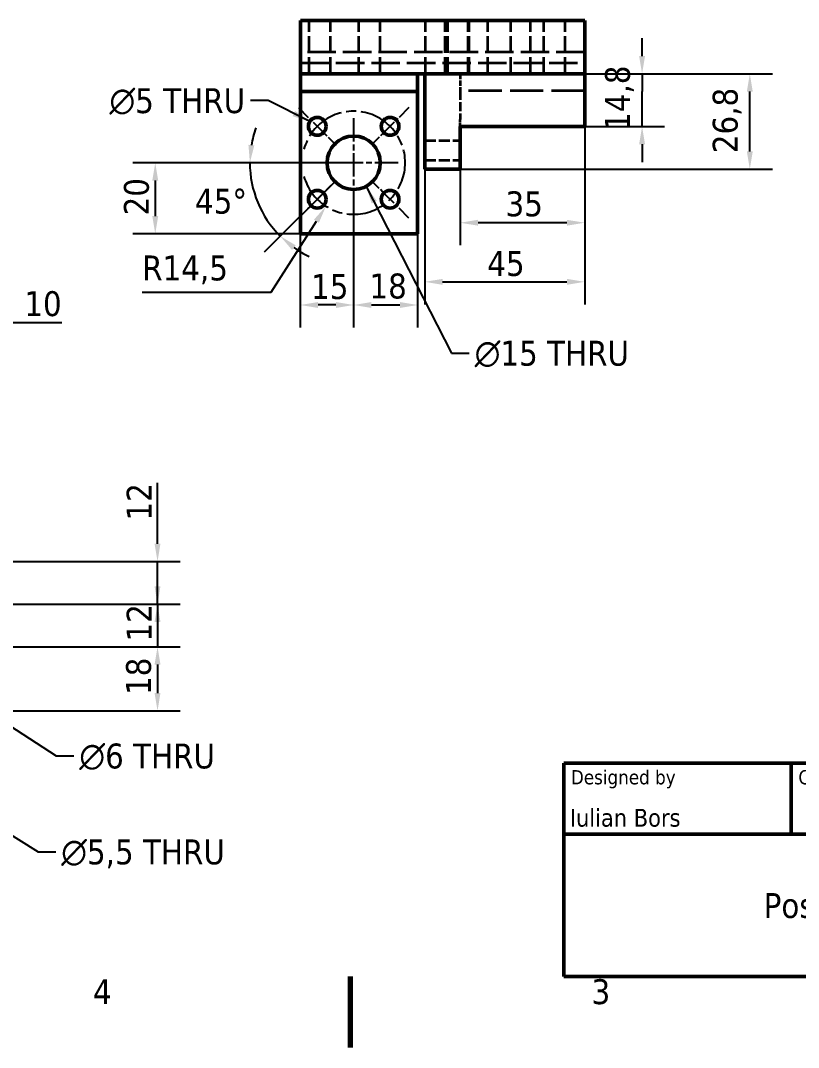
# Model space of a CAD drawing. Header units: millimetres. Extents: x 0 to 840, y 0 to 594.
# Drawn here: x 327.2 to 546, y 0 to 288.8 of the extents above; entities that cross this region are included whole.
import ezdxf
from ezdxf.enums import TextEntityAlignment as Align

# ---------------------------------------------------------------- set-up
doc = ezdxf.new("R2010")
doc.units = ezdxf.units.MM
doc.header["$LTSCALE"] = 2
doc.linetypes.add('CHAIN', pattern=[0.3543, 0.2362, -0.0295, 0.0591, -0.0295])
doc.linetypes.add('DASHED', pattern=[0.2068, 0.1655, -0.0413])
for name, color, linetype, lineweight in [('Border (ISO)', 7, 'Continuous', 70), ('Center Mark (ISO)', 7, 'Continuous', 25), ('Centerline (ISO)', 7, 'Continuous', 25), ('Dimension (ISO)', 7, 'Continuous', 25), ('Hidden (ISO)', 7, 'DASHED', 35), ('Symbol (ISO)', 7, 'Continuous', 25), ('Title (ISO)', 7, 'Continuous', 50), ('Visible (ISO)', 7, 'Continuous', 50)]:
    doc.layers.add(name, color=color, linetype=linetype, lineweight=lineweight)
doc.styles.add('Note Text (ISO)', font='tahoma.ttf')
doc.styles.add('Text Style39', font='tahoma.ttf')
doc.styles.add('Text Style41', font='tahoma.ttf')
doc.dimstyles.new('Default - Method 1b (ISO)', dxfattribs={"dimscale": 2, "dimtxt": 3.5, "dimasz": 2.5, "dimexe": 3.175, "dimexo": 0, "dimgap": 0.762, "dimtad": 1, "dimtoh": 1, "dimrnd": 1e-08, "dimtxsty": 'Note Text (ISO)', "dimcen": 0.09, "dimdle": 10, "dimclrd": 256, "dimclre": 256, "dimclrt": 256, "dimazin": 2, "dimtfac": 1, "dimtmove": 0, "dimatfit": 3, "dimfxl": 0, "dimtolj": 1, "dimlwd": -1, "dimlwe": -1, "dimarcsym": 0})
doc.dimstyles.new('Default - Method 1b (ISO)$7', dxfattribs={"dimscale": 2, "dimtxt": 3.5, "dimasz": 2.5, "dimexe": 3.175, "dimexo": 0, "dimgap": 0.762, "dimtad": 1, "dimtoh": 1, "dimrnd": 1e-08, "dimtxsty": 'Note Text (ISO)', "dimcen": 0.09, "dimdle": 10, "dimclrd": 256, "dimclre": 256, "dimclrt": 256, "dimazin": 2, "dimtfac": 1, "dimtmove": 0, "dimatfit": 3, "dimfxl": 0, "dimtolj": 1, "dimlwd": -1, "dimlwe": -1, "dimarcsym": 0})

# ---------------------------------------------------------------- blocks, each defined once
blk = doc.blocks.new('Borders Default Border')
at = {"layer": 'Border (ISO)', "flags": 128}
blk.add_lwpolyline([(210, 0), (210, 10)], dxfattribs=at)
at = {"layer": 'Border (ISO)', "char_height": 3.5, "attachment_point": 7, "style": 'Note Text (ISO)'}
for s, insert in [('4', (173.78, 6.1)), ('3', (243.91, 6.03))]:
    blk.add_mtext(s, dxfattribs=dict(at, insert=insert))
blk = doc.blocks.new('*D14')
at = {"layer": 'Defpoints', "color": 0}
for p in [(248.04, 112.68), (321.7, 94.68), (365.7, 94.68)]:
    blk.add_point(p, dxfattribs=at)
at = {"layer": 'Dimension (ISO)'}
for p, q in [((248.04, 112.68), (372.05, 112.68)), ((365.7, 107.68), (365.7, 99.68)), ((321.7, 94.68), (372.05, 94.68))]:
    blk.add_line(p, q, dxfattribs=at)
for points in [[(364.87, 107.68), (366.53, 107.68), (365.7, 112.68)], [(364.87, 99.68), (366.53, 99.68), (365.7, 94.68)]]:
    blk.add_solid(points, dxfattribs=at)
at = {"layer": 'Dimension (ISO)', "insert": (356.86, 99.13), "char_height": 7, "attachment_point": 1, "rotation": 90, "style": 'Note Text (ISO)'}
blk.add_mtext('\\A1;18', dxfattribs=at)
blk = doc.blocks.new('*D15')
at = {"layer": 'Defpoints', "color": 0}
for p in [(248.04, 124.68), (248.04, 112.68), (365.7, 112.68)]:
    blk.add_point(p, dxfattribs=at)
at = {"layer": 'Dimension (ISO)'}
for p, q in [((365.7, 129.68), (365.7, 134.68)), ((248.04, 124.68), (372.05, 124.68)), ((365.7, 124.68), (365.7, 112.68)), ((248.04, 112.68), (372.05, 112.68)), ((365.7, 107.68), (365.7, 102.68))]:
    blk.add_line(p, q, dxfattribs=at)
for points in [[(364.87, 129.68), (366.53, 129.68), (365.7, 124.68)], [(364.87, 107.68), (366.53, 107.68), (365.7, 112.68)]]:
    blk.add_solid(points, dxfattribs=at)
at = {"layer": 'Dimension (ISO)', "insert": (357.03, 114.17), "char_height": 7, "attachment_point": 1, "rotation": 90, "style": 'Note Text (ISO)'}
blk.add_mtext('\\A1;12', dxfattribs=at)
blk = doc.blocks.new('*D20')
at = {"layer": 'Defpoints', "color": 0}
for p in [(248.04, 136.68), (365.7, 136.68), (248.04, 124.68)]:
    blk.add_point(p, dxfattribs=at)
at = {"layer": 'Dimension (ISO)'}
for p, q in [((365.7, 141.68), (365.7, 158.75)), ((248.04, 136.68), (372.05, 136.68)), ((365.7, 124.68), (365.7, 136.68)), ((248.04, 124.68), (372.05, 124.68)), ((365.7, 119.68), (365.7, 114.68))]:
    blk.add_line(p, q, dxfattribs=at)
for points in [[(364.87, 141.68), (366.53, 141.68), (365.7, 136.68)], [(364.87, 119.68), (366.53, 119.68), (365.7, 124.68)]]:
    blk.add_solid(points, dxfattribs=at)
at = {"layer": 'Dimension (ISO)', "insert": (357.03, 148.2), "char_height": 7, "attachment_point": 1, "rotation": 90, "style": 'Note Text (ISO)'}
blk.add_mtext('\\A1;12', dxfattribs=at)
blk = doc.blocks.new('*D21')
at = {"layer": 'Defpoints', "color": 0}
for p in [(420.88, 236.31), (405.88, 228.81), (405.88, 208.81)]:
    blk.add_point(p, dxfattribs=at)
at = {"layer": 'Dimension (ISO)'}
for p, q in [((420.88, 236.31), (420.88, 202.46)), ((405.88, 228.81), (405.88, 202.46)), ((415.88, 208.81), (410.88, 208.81))]:
    blk.add_line(p, q, dxfattribs=at)
for points in [[(410.88, 209.64), (410.88, 207.98), (405.88, 208.81)], [(415.88, 209.64), (415.88, 207.98), (420.88, 208.81)]]:
    blk.add_solid(points, dxfattribs=at)
at = {"layer": 'Dimension (ISO)', "insert": (408.91, 217.5), "char_height": 7, "attachment_point": 1, "style": 'Note Text (ISO)'}
blk.add_mtext('\\A1;15', dxfattribs=at)
blk = doc.blocks.new('*D22')
at = {"layer": 'Defpoints', "color": 0}
for p in [(420.88, 236.31), (438.88, 228.81), (438.88, 208.81)]:
    blk.add_point(p, dxfattribs=at)
at = {"layer": 'Dimension (ISO)'}
for p, q in [((420.88, 236.31), (420.88, 202.46)), ((438.88, 228.81), (438.88, 202.46)), ((425.88, 208.81), (433.88, 208.81))]:
    blk.add_line(p, q, dxfattribs=at)
for points in [[(425.88, 209.64), (425.88, 207.98), (420.88, 208.81)], [(433.88, 209.64), (433.88, 207.98), (438.88, 208.81)]]:
    blk.add_solid(points, dxfattribs=at)
at = {"layer": 'Dimension (ISO)', "insert": (425.33, 217.65), "char_height": 7, "attachment_point": 1, "style": 'Note Text (ISO)'}
blk.add_mtext('\\A1;18', dxfattribs=at)
blk = doc.blocks.new('*D23')
at = {"layer": 'Defpoints', "color": 0}
for p in [(420.86, 248.81), (420.88, 248.81), (415.94, 243.86), (395.6, 234.21)]:
    blk.add_point(p, dxfattribs=at)
at = {"layer": 'Dimension (ISO)'}
for p, q in [((420.86, 248.81), (385.34, 248.81)), ((415.94, 243.86), (395.75, 223.67))]:
    blk.add_line(p, q, dxfattribs=at)
for start, end in [(160.3536, 170.1768), (180, 225), (234.8232, 244.6464)]:
    blk.add_arc((420.88, 248.81), 29.2, start, end, dxfattribs=at)
for points in [[(392.94, 253.72), (391.28, 253.86), (391.69, 248.81)], [(403.53, 224.3), (404.6, 225.58), (400.24, 228.16)]]:
    blk.add_solid(points, dxfattribs=at)
at = {"layer": 'Dimension (ISO)', "insert": (376.25, 241.51), "char_height": 7, "attachment_point": 1, "style": 'Note Text (ISO)'}
blk.add_mtext('\\A1;45°', dxfattribs=at)
blk = doc.blocks.new('*D24')
at = {"layer": 'Defpoints', "color": 0}
for p in [(420.88, 248.81), (413.09, 236.58)]:
    blk.add_point(p, dxfattribs=at)
at = {"layer": 'Dimension (ISO)'}
for p, q in [((397.7, 212.44), (410.4, 232.37)), ((361.39, 212.44), (397.7, 212.44))]:
    blk.add_line(p, q, dxfattribs=at)
blk.add_solid([(409.7, 232.81), (411.1, 231.92), (413.09, 236.58)], dxfattribs=at)
at = {"layer": 'Dimension (ISO)', "insert": (361.39, 222.73), "char_height": 7, "attachment_point": 1, "style": 'Note Text (ISO)'}
blk.add_mtext('\\A1;R14,5', dxfattribs=at)
blk = doc.blocks.new('*D25')
at = {"layer": 'Defpoints', "color": 0}
for p in [(408.38, 248.81), (365.06, 228.81), (405.88, 228.81)]:
    blk.add_point(p, dxfattribs=at)
at = {"layer": 'Dimension (ISO)'}
for p, q in [((408.38, 248.81), (358.71, 248.81)), ((365.06, 243.81), (365.06, 233.81)), ((405.88, 228.81), (358.71, 228.81))]:
    blk.add_line(p, q, dxfattribs=at)
for points in [[(364.23, 243.81), (365.9, 243.81), (365.06, 248.81)], [(364.23, 233.81), (365.9, 233.81), (365.06, 228.81)]]:
    blk.add_solid(points, dxfattribs=at)
at = {"layer": 'Dimension (ISO)', "insert": (356.25, 234), "char_height": 7, "attachment_point": 1, "rotation": 90, "style": 'Note Text (ISO)'}
blk.add_mtext('\\A1;20', dxfattribs=at)
blk = doc.blocks.new('*D26')
at = {"layer": 'Defpoints', "color": 0}
for p in [(485.88, 259.01), (440.88, 247.01), (485.88, 215.32)]:
    blk.add_point(p, dxfattribs=at)
at = {"layer": 'Dimension (ISO)'}
for p, q in [((485.88, 259.01), (485.88, 208.97)), ((440.88, 247.01), (440.88, 208.97)), ((445.88, 215.32), (480.88, 215.32))]:
    blk.add_line(p, q, dxfattribs=at)
for points in [[(445.88, 216.15), (445.88, 214.49), (440.88, 215.32)], [(480.88, 216.15), (480.88, 214.49), (485.88, 215.32)]]:
    blk.add_solid(points, dxfattribs=at)
at = {"layer": 'Dimension (ISO)', "insert": (458.47, 223.99), "char_height": 7, "attachment_point": 1, "style": 'Note Text (ISO)'}
blk.add_mtext('\\A1;45', dxfattribs=at)
blk = doc.blocks.new('*D27')
at = {"layer": 'Defpoints', "color": 0}
for p in [(450.88, 259.01), (485.88, 259.01), (450.88, 231.94)]:
    blk.add_point(p, dxfattribs=at)
at = {"layer": 'Dimension (ISO)'}
for p, q in [((450.88, 259.01), (450.88, 225.59)), ((485.88, 259.01), (485.88, 225.59)), ((480.88, 231.94), (455.88, 231.94))]:
    blk.add_line(p, q, dxfattribs=at)
for points in [[(455.88, 232.77), (455.88, 231.11), (450.88, 231.94)], [(480.88, 232.77), (480.88, 231.11), (485.88, 231.94)]]:
    blk.add_solid(points, dxfattribs=at)
at = {"layer": 'Dimension (ISO)', "insert": (463.61, 240.76), "char_height": 7, "attachment_point": 1, "style": 'Note Text (ISO)'}
blk.add_mtext('\\A1;35', dxfattribs=at)
blk = doc.blocks.new('*D28')
at = {"layer": 'Defpoints', "color": 0}
for p in [(485.88, 273.81), (532.33, 273.81), (450.88, 247.01)]:
    blk.add_point(p, dxfattribs=at)
at = {"layer": 'Dimension (ISO)'}
for p, q in [((485.88, 273.81), (538.68, 273.81)), ((532.33, 252.01), (532.33, 268.81)), ((450.88, 247.01), (538.68, 247.01))]:
    blk.add_line(p, q, dxfattribs=at)
for points in [[(531.5, 268.81), (533.17, 268.81), (532.33, 273.81)], [(531.5, 252.01), (533.17, 252.01), (532.33, 247.01)]]:
    blk.add_solid(points, dxfattribs=at)
at = {"layer": 'Dimension (ISO)', "insert": (521.91, 251.5), "char_height": 7, "attachment_point": 1, "rotation": 90, "style": 'Note Text (ISO)'}
blk.add_mtext('\\A1;26,8', dxfattribs=at)
blk = doc.blocks.new('*D29')
at = {"layer": 'Defpoints', "color": 0}
for p in [(485.88, 273.81), (502.03, 273.81), (485.88, 259.01)]:
    blk.add_point(p, dxfattribs=at)
at = {"layer": 'Dimension (ISO)'}
for p, q in [((502.03, 278.81), (502.03, 283.81)), ((485.88, 273.81), (508.38, 273.81)), ((502.03, 273.81), (502.03, 268.81)), ((502.03, 264.01), (502.03, 268.81)), ((502.03, 259.01), (502.03, 264.01)), ((485.88, 259.01), (508.38, 259.01)), ((502.03, 254.01), (502.03, 249.01))]:
    blk.add_line(p, q, dxfattribs=at)
for points in [[(501.19, 278.81), (502.86, 278.81), (502.03, 273.81)], [(501.19, 254.01), (502.86, 254.01), (502.03, 259.01)]]:
    blk.add_solid(points, dxfattribs=at)
at = {"layer": 'Dimension (ISO)', "insert": (491.6, 257.77), "char_height": 7, "attachment_point": 1, "rotation": 90, "style": 'Note Text (ISO)'}
blk.add_mtext('\\A1;14,8', dxfattribs=at)
blk = doc.blocks.new('*D34')
at = {"layer": 'Defpoints', "color": 0}
for p in [(306.7, 228.81), (316.7, 228.81), (306.7, 203.88)]:
    blk.add_point(p, dxfattribs=at)
at = {"layer": 'Dimension (ISO)'}
for p, q in [((306.7, 228.81), (306.7, 197.53)), ((316.7, 228.81), (316.7, 197.53)), ((301.7, 203.88), (296.7, 203.88)), ((306.7, 203.88), (316.7, 203.88)), ((321.7, 203.88), (338.81, 203.88))]:
    blk.add_line(p, q, dxfattribs=at)
for points in [[(301.7, 204.72), (301.7, 203.05), (306.7, 203.88)], [(321.7, 204.72), (321.7, 203.05), (316.7, 203.88)]]:
    blk.add_solid(points, dxfattribs=at)
at = {"layer": 'Dimension (ISO)', "insert": (328.23, 212.69), "char_height": 7, "attachment_point": 1, "style": 'Note Text (ISO)'}
blk.add_mtext('\\A1;10', dxfattribs=at)
blk = doc.blocks.new('Title Blocks I.A.B')
at = {"layer": 'Title (ISO)'}
for p, q in [((270.07, 130), (100.07, 130)), ((100.07, 130), (100.07, 100)), ((132.07, 120), (132.07, 130)), ((157.07, 120), (157.07, 130)), ((197.07, 120), (197.07, 130)), ((220.07, 120), (220.07, 130)), ((250.07, 120), (250.07, 130)), ((270.07, 100), (270.07, 130)), ((100.07, 120), (270.07, 120)), ((175.07, 120), (175.07, 100)), ((270.07, 110), (175.07, 110)), ((235.07, 100), (235.07, 110)), ((250.07, 100), (250.07, 110)), ((100.07, 100), (270.07, 100))]:
    blk.add_line(p, q, dxfattribs=at)
at = {"layer": 'Title (ISO)', "style": 'Text Style41'}
for s, p in [('Designed by', (101.07, 129)), ('Checked by', (133.07, 129)), ('Approved by', (158.07, 129)), ('Date', (221.07, 129))]:
    blk.add_text(s, height=2, dxfattribs=at).set_placement(p, align=Align.TOP_LEFT)
blk.add_text('Date', height=2, dxfattribs=at).set_placement((196.07, 129), align=Align.TOP_RIGHT)
for s, p in [('Edition', (242.57, 109)), ('Sheet', (260.07, 109))]:
    blk.add_text(s, height=2, dxfattribs=at).set_placement(p, align=Align.TOP_CENTER)
at = {"layer": 'Title (ISO)', "style": 'Note Text (ISO)'}
blk.add_text('1 / 1 ', height=3.5, dxfattribs=at).set_placement((260.07, 103.5), align=Align.MIDDLE_CENTER)
at = {"layer": 'Title (ISO)', "style": 'Text Style39'}
for tag, p in [('CHECKED_BY', (133.07, 121)), ('ENG_APPROVED_BY', (158.07, 121))]:
    blk.add_attdef(tag, text='', height=2.5, dxfattribs=at).set_placement(p, align=Align.BOTTOM_LEFT)
blk.add_attdef('ENG_APPROVAL_DATE', text='', height=2.5, dxfattribs=at).set_placement((196.07, 121), align=Align.BOTTOM_RIGHT)
at = {"layer": 'Title (ISO)'}
for tag, p, height, style in [('AUTHOR_001', (100.92, 121.05), 2.5, 'Text Style39'), ('CREATION_DATE_001', (220.91, 121.54), 2.5, 'Text Style39'), ('COMPANY_001', (128.19, 108.21), 3.5, 'Note Text (ISO)'), ('PART_NUMBER_001', (175.88, 103.25), 3.5, 'Note Text (ISO)')]:
    blk.add_attdef(tag, p, '', height=height, dxfattribs=dict(at, style=style))
at = {"layer": 'Title (ISO)', "style": 'Note Text (ISO)'}
for tag, p in [('TITLE', (222.57, 115)), ('REVISION_NUMBER', (242.57, 103.5))]:
    blk.add_attdef(tag, text='', height=3.5, dxfattribs=at).set_placement(p, align=Align.MIDDLE_CENTER)

msp = doc.modelspace()

# ---------------------------------------------------------------- linework, layer by layer
at = {"layer": 'Center Mark (ISO)', "linetype": 'CHAIN', "ltscale": 8.333956}
for p, q in [((405.3285, 264.3649), (415.9351, 253.7583)), ((436.4412, 264.3649), (425.8346, 253.7583)), ((415.9351, 243.8588), (405.3285, 233.2522)), ((436.4412, 233.2522), (425.8346, 243.8588))]:
    msp.add_line(p, q, dxfattribs=at)
at = {"layer": 'Center Mark (ISO)', "linetype": 'CHAIN', "ltscale": 13.889993}
for p, q in [((420.8848, 261.3086), (420.8848, 236.3086)), ((433.3848, 248.8086), (408.3848, 248.8086))]:
    msp.add_line(p, q, dxfattribs=at)
at = {"layer": 'Centerline (ISO)', "linetype": 'CHAIN', "ltscale": 23.990969}
msp.add_arc((420.8848, 248.8086), 14.5, 195.364252, 164.635748, dxfattribs=at)
at = {"layer": 'Hidden (ISO)', "ltscale": 14.278216}
for p, q in [((408.3848, 273.8086), (408.3848, 288.8086)), ((414.3848, 273.8086), (414.3848, 288.8086)), ((422.3848, 273.8086), (422.3848, 288.8086)), ((428.3848, 273.8086), (428.3848, 288.8086)), ((441.1348, 273.8086), (441.1348, 288.8086)), ((446.6348, 273.8086), (446.6348, 288.8086)), ((447.3848, 273.8086), (447.3848, 288.8086)), ((453.1348, 273.8086), (453.1348, 288.8086)), ((453.3848, 273.8086), (453.3848, 288.8086)), ((458.6348, 273.8086), (458.6348, 288.8086)), ((465.1348, 273.8086), (465.1348, 288.8086)), ((470.6348, 273.8086), (470.6348, 288.8086)), ((474.3848, 273.8086), (474.3848, 288.8086)), ((480.3848, 273.8086), (480.3848, 288.8086))]:
    msp.add_line(p, q, dxfattribs=at)
at = {"layer": 'Hidden (ISO)', "ltscale": 24.17795}
for p, q in [((485.8848, 279.9586), (405.8848, 279.9586)), ((405.8848, 276.9586), (485.8848, 276.9586))]:
    msp.add_line(p, q, dxfattribs=at)
at = {"layer": 'Hidden (ISO)', "ltscale": 4.568961}
msp.add_line((450.8848, 273.8086), (450.8848, 269.0086), dxfattribs=at)
at = {"layer": 'Hidden (ISO)', "ltscale": 7.615002}
msp.add_line((450.8848, 269.0086), (450.8848, 261.0086), dxfattribs=at)
at = {"layer": 'Hidden (ISO)', "ltscale": 28.207607}
msp.add_line((485.8848, 269.0086), (450.8848, 269.0086), dxfattribs=at)
at = {"layer": 'Hidden (ISO)', "ltscale": 2.990344}
msp.add_line((450.8848, 259.0086), (450.8848, 261.0086), dxfattribs=at)
at = {"layer": 'Hidden (ISO)', "ltscale": 9.518778}
for p, q in [((440.8848, 255.0586), (450.8848, 255.0586)), ((440.8848, 249.5586), (450.8848, 249.5586))]:
    msp.add_line(p, q, dxfattribs=at)
at = {"layer": 'Visible (ISO)'}
for p, q in [((485.8848, 288.8086), (405.8848, 288.8086)), ((485.8848, 288.8086), (485.8848, 273.8086)), ((405.8848, 288.8086), (405.8848, 273.8086)), ((438.8848, 273.8086), (405.8848, 273.8086)), ((405.8848, 273.8086), (405.8848, 268.8086)), ((438.8848, 268.8086), (438.8848, 273.8086)), ((485.8848, 273.8086), (438.8848, 273.8086)), ((440.8848, 247.0086), (440.8848, 273.8086)), ((485.8848, 273.8086), (485.8848, 259.0086)), ((405.8848, 268.8086), (438.8848, 268.8086)), ((405.8848, 268.8086), (405.8848, 228.8086)), ((438.8848, 268.8086), (438.8848, 228.8086)), ((450.8848, 247.0086), (450.8848, 259.0086)), ((485.8848, 259.0086), (450.8848, 259.0086)), ((450.8848, 247.0086), (440.8848, 247.0086)), ((438.8848, 228.8086), (405.8848, 228.8086))]:
    msp.add_line(p, q, dxfattribs=at)
for centre, radius in [((410.6318, 259.0616), 2.5), ((431.1379, 259.0616), 2.5), ((420.8848, 248.8086), 7.5), ((410.6318, 238.5555), 2.5), ((431.1379, 238.5555), 2.5)]:
    msp.add_circle(centre, radius, dxfattribs=at)

# ---------------------------------------------------------------- block references
at = {"xscale": 2, "yscale": 2, "zscale": 2}
msp.add_blockref('Borders Default Border', (0, 0), dxfattribs=at)
msp.add_blockref('Title Blocks I.A.B', (279.8572, -180), dxfattribs=at).add_auto_attribs({'PART_NUMBER_001': '0008-10-016', 'COMPANY_001': 'Pos. 008', 'AUTHOR_001': 'Iulian Bors', 'CREATION_DATE_001': '3/13/2021'})

# ---------------------------------------------------------------- texts
at = {"layer": 'Symbol (ISO)', "char_height": 7, "line_spacing_factor": 0.6125, "style": 'Note Text (ISO)'}
for s, insert, width, attachment_point in [('\\fAIGDT|b0|i0;\\H7.0000;n\\fTahoma|b0|i0;\\H7.0000;5 THRU', (390.3437, 269.7797), 40.918286, 3), ('\\fAIGDT|b0|i0;\\H7.0000;n\\fTahoma|b0|i0;\\H7.0000;15 THRU', (454.916, 198.7498), 46.22365, 1), ('\\fAIGDT|b0|i0;\\H7.0000;n\\fTahoma|b0|i0;\\H7.0000;6 THRU', (343.6961, 85.4752), 40.918286, 1), ('\\fAIGDT|b0|i0;\\H7.0000;n\\fTahoma|b0|i0;\\H7.0000;5,5 THRU', (338.6066, 58.5008), 49.168528, 1)]:
    msp.add_mtext(s, dxfattribs=dict(at, insert=insert, width=width, attachment_point=attachment_point))

# ---------------------------------------------------------------- dimensions: what is measured, and where the dimension line sits
at = {"layer": 'Dimension (ISO)'}
for base, p1, p2, angle, override, picture, middle in [((502.0252, 273.8086), (485.8848, 259.0086), (485.8848, 273.8086), 90, {"dimgap": 0.762, "dimtoh": 0, "dimdec": 2, "dimtol": 0, "dimlim": 0, "dimtp": 0, "dimtm": 0, "dimtdec": 2, "dimtofl": 0}, '*D29', (502.0252, 266.4086)), ((532.3335, 273.8086), (450.8848, 247.0086), (485.8848, 273.8086), 90, {"dimgap": 0.762, "dimtoh": 0, "dimdec": 2, "dimtol": 0, "dimlim": 0, "dimtp": 0, "dimtm": 0, "dimtdec": 2, "dimtofl": 0, "dimatfit": 1}, '*D28', (532.3335, 260.4086)), ((485.8848, 215.3191), (440.8848, 247.0086), (485.8848, 259.0086), 180, {"dimgap": 0.762, "dimtoh": 0, "dimdec": 2, "dimtol": 0, "dimlim": 0, "dimtp": 0, "dimtm": 0, "dimtdec": 2, "dimtofl": 0, "dimatfit": 1}, '*D26', (463.3848, 215.3191)), ((450.8848, 231.9398), (485.8848, 259.0086), (450.8848, 259.0086), 180, {"dimgap": 0.762, "dimtoh": 0, "dimdec": 2, "dimtol": 0, "dimlim": 0, "dimtp": 0, "dimtm": 0, "dimtdec": 2, "dimtofl": 0, "dimatfit": 1}, '*D27', (468.3848, 231.9398)), ((365.0638, 228.8086), (408.3848, 248.8086), (405.8848, 228.8086), 90, {"dimgap": 0.762, "dimtoh": 0, "dimdec": 2, "dimtol": 0, "dimlim": 0, "dimtp": 0, "dimtm": 0, "dimtdec": 2, "dimtofl": 0, "dimatfit": 1}, '*D25', (365.0638, 238.8086)), ((405.8848, 208.8086), (420.8848, 236.3086), (405.8848, 228.8086), 180, {"dimgap": 0.762, "dimtoh": 0, "dimdec": 2, "dimtol": 0, "dimlim": 0, "dimtp": 0, "dimtm": 0, "dimtdec": 2, "dimtofl": 0, "dimatfit": 1}, '*D21', (413.3848, 208.8086)), ((438.8848, 208.8086), (420.8848, 236.3086), (438.8848, 228.8086), 180, {"dimgap": 0.762, "dimtoh": 0, "dimdec": 2, "dimtol": 0, "dimlim": 0, "dimtp": 0, "dimtm": 0, "dimtdec": 2, "dimtofl": 0, "dimatfit": 1}, '*D22', (429.8848, 208.8086)), ((306.7015, 203.8832), (316.7015, 228.8086), (306.7015, 228.8086), 180, {"dimgap": 0.762, "dimtoh": 0, "dimdec": 2, "dimtol": 0, "dimlim": 0, "dimtp": 0, "dimtm": 0, "dimtdec": 2, "dimtofl": 1, "dimatfit": 1}, '*D34', (332.7551, 203.8832)), ((365.7015, 136.6796), (248.0445, 124.6796), (248.0445, 136.6796), 90, {"dimgap": 0.762, "dimtoh": 0, "dimdec": 2, "dimtol": 0, "dimlim": 0, "dimtp": 0, "dimtm": 0, "dimtdec": 2, "dimtofl": 1, "dimatfit": 1}, '*D20', (365.7015, 152.7167)), ((365.7015, 112.6796), (248.0445, 124.6796), (248.0445, 112.6796), 90, {"dimgap": 0.762, "dimtoh": 0, "dimdec": 2, "dimtol": 0, "dimlim": 0, "dimtp": 0, "dimtm": 0, "dimtdec": 2, "dimtofl": 1, "dimatfit": 1}, '*D15', (365.7015, 118.6796)), ((365.7015, 94.6796), (248.0445, 112.6796), (321.7015, 94.6796), 90, {"dimgap": 0.762, "dimtoh": 0, "dimdec": 2, "dimtol": 0, "dimlim": 0, "dimtp": 0, "dimtm": 0, "dimtdec": 2, "dimtofl": 0, "dimatfit": 1}, '*D14', (365.7015, 103.6796))]:
    dim = msp.add_linear_dim(base=base, p1=p1, p2=p2, angle=angle, dimstyle='Default - Method 1b (ISO)', override=override, dxfattribs=at)
    dim.commit()
    dim.dimension.update_dxf_attribs({"geometry": picture, "text_midpoint": middle, "dimtype": 160})
dim = msp.add_angular_dim_3p(base=(395.5976, 234.209), center=(420.8848, 248.8086), p1=(420.8648, 248.8086), p2=(415.9351, 243.8588), dimstyle='Default - Method 1b (ISO)', override={"dimgap": 0.762, "dimtad": 2, "dimtih": 1, "dimadec": 2, "dimtol": 0, "dimlim": 0, "dimtp": 0, "dimtm": 0, "dimtdec": 2}, dxfattribs=at)
dim.commit()
dim.dimension.update_dxf_attribs({"geometry": '*D23', "text_midpoint": (392.8442, 240.6651), "dimtype": 165})
dim = msp.add_radius_dim(center=(420.8848, 248.8086), mpoint=(413.0891, 236.5825), dimstyle='Default - Method 1b (ISO)', override={"dimgap": 0.762, "dimtih": 1, "dimdec": 2, "dimlfac": 1, "dimcen": 0, "dimtol": 0, "dimlim": 0, "dimtp": 0, "dimtm": 0, "dimtdec": 2, "dimtofl": 0}, dxfattribs=at)
dim.commit()
dim.dimension.update_dxf_attribs({"geometry": '*D24', "text_midpoint": (373.1114, 212.4428), "dimtype": 164})

# ---------------------------------------------------------------- leaders
at = {"layer": 'Symbol (ISO)', "annotation_type": 0, "has_hookline": 1}
for points, hookline_direction, text_width in [([(408.5193, 260.3986), (396.8677, 266.2797), (391.8677, 266.2797)], 1, 39.6135), ([(424.3883, 242.1772), (448.392, 195.2498), (453.392, 195.2498)], 0, 44.8694), ([(242.64, 111.2439), (332.0826, 55.0008), (337.0826, 55.0008)], 0, 47.7841), ([(306.8499, 101.6377), (337.1721, 81.9752), (342.1721, 81.9752)], 0, 39.6135)]:
    msp.add_leader(points, dimstyle='Default - Method 1b (ISO)$7', override={"dimtad": 0}, dxfattribs=dict(at, hookline_direction=hookline_direction, text_width=text_width))

doc.saveas('drawing.dxf')
